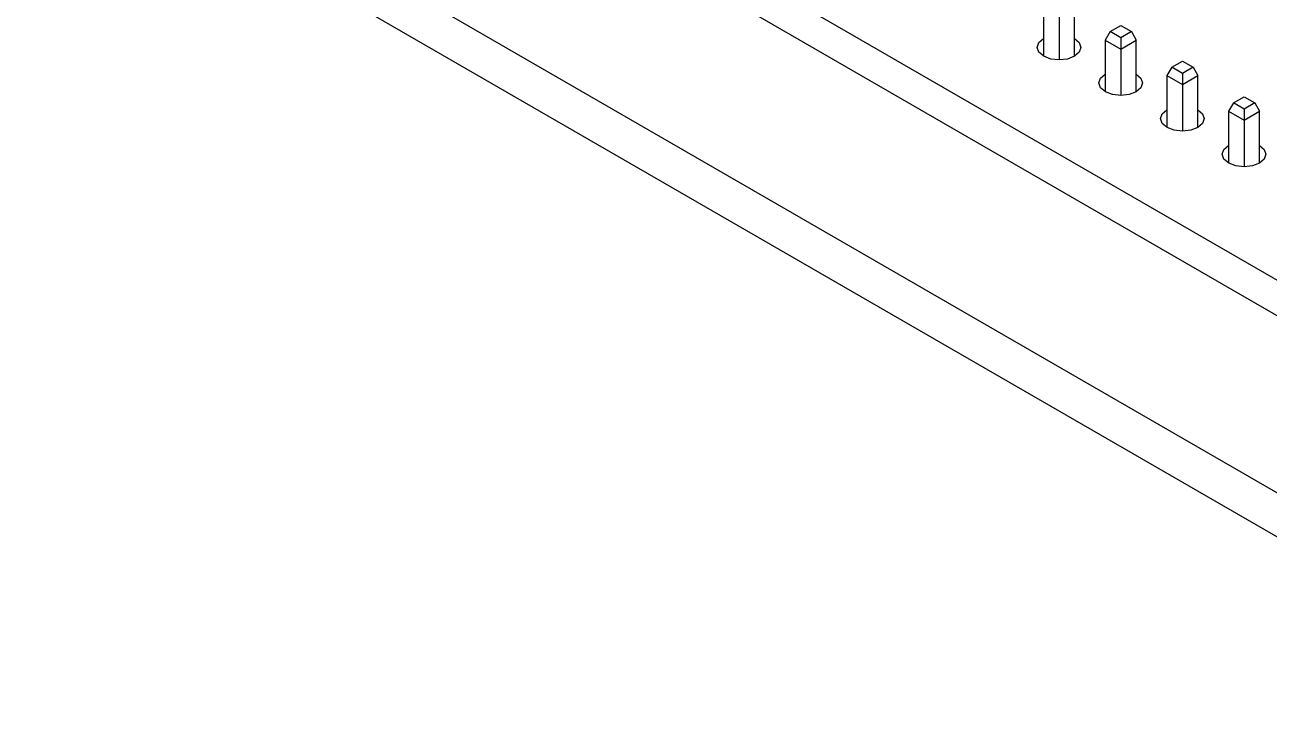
# Model space of a CAD drawing. Header units: millimetres. Extents: x -28 to 252, y 0 to 206.
# Drawn here: x 58.46 to 94.7, y 143.98 to 163.96 of the extents above; entities that cross this region are included whole.
import ezdxf

# ---------------------------------------------------------------- set-up
doc = ezdxf.new("R2010")
doc.units = ezdxf.units.MM

msp = doc.modelspace()

# ---------------------------------------------------------------- linework, layer by layer
at = {"color": 7, "linetype": 'Continuous', "lineweight": 25}
for p, q in [((66.131, 173.155), (103.848, 151.381)), ((103.848, 150.344), (66.131, 172.118)), ((58.457, 171.39), (103.712, 145.265)), ((58.457, 170.108), (103.712, 143.983)), ((88.129, 164.554), (88.129, 163.048)), ((88.581, 164.62), (88.581, 162.939)), ((89.034, 163.048), (89.034, 164.554)), ((90.066, 163.763), (90.377, 163.942)), ((90.377, 163.942), (90.689, 163.763)), ((90.066, 163.763), (89.925, 163.518)), ((89.925, 163.518), (90.377, 163.256)), ((89.925, 163.518), (89.925, 162.011)), ((90.377, 163.583), (90.066, 163.763)), ((90.689, 163.763), (90.377, 163.583)), ((90.377, 163.583), (90.377, 161.902)), ((90.377, 163.256), (90.83, 163.518)), ((90.689, 163.763), (90.83, 163.518)), ((90.83, 162.011), (90.83, 163.518)), ((91.862, 162.726), (91.721, 162.481)), ((91.862, 162.726), (92.174, 162.905)), ((92.174, 162.546), (91.862, 162.726)), ((92.174, 162.905), (92.485, 162.726)), ((92.485, 162.726), (92.174, 162.546)), ((92.485, 162.726), (92.626, 162.481)), ((91.721, 162.481), (92.174, 162.22)), ((91.721, 162.481), (91.721, 160.974)), ((92.174, 162.546), (92.174, 160.865)), ((92.174, 162.22), (92.626, 162.481)), ((92.626, 160.974), (92.626, 162.481)), ((93.658, 161.689), (93.517, 161.444)), ((93.658, 161.689), (93.97, 161.869)), ((93.97, 161.509), (93.658, 161.689)), ((93.97, 161.869), (94.281, 161.689)), ((94.281, 161.689), (93.97, 161.509)), ((94.281, 161.689), (94.422, 161.444)), ((93.517, 161.444), (93.97, 161.183)), ((93.517, 161.444), (93.517, 159.937)), ((93.97, 161.509), (93.97, 159.828)), ((93.97, 161.183), (94.422, 161.444)), ((94.422, 159.937), (94.422, 161.444))]:
    msp.add_line(p, q, dxfattribs=at)
at = {"color": 7, "linetype": 'Continuous', "lineweight": 25, "flags": 128}
for points in [[(88.132, 163.046), (87.995, 163.165), (87.946, 163.305), (87.995, 163.445), (88.129, 163.562)], [(89.034, 163.562), (89.168, 163.445), (89.216, 163.305), (89.168, 163.165), (89.03, 163.046), (88.824, 162.966), (88.581, 162.939), (88.338, 162.966), (88.132, 163.046)], [(89.928, 162.009), (89.791, 162.128), (89.742, 162.268), (89.791, 162.409), (89.925, 162.525)], [(90.83, 162.525), (90.964, 162.409), (91.012, 162.268), (90.964, 162.128), (90.827, 162.009), (90.62, 161.93), (90.377, 161.902), (90.134, 161.93), (89.928, 162.009)], [(91.725, 160.972), (91.587, 161.091), (91.539, 161.231), (91.587, 161.372), (91.721, 161.489)], [(92.626, 161.489), (92.76, 161.372), (92.809, 161.231), (92.76, 161.091), (92.623, 160.972), (92.417, 160.893), (92.174, 160.865), (91.931, 160.893), (91.725, 160.972)], [(93.521, 159.935), (93.383, 160.054), (93.335, 160.195), (93.383, 160.335), (93.517, 160.452)], [(94.422, 160.452), (94.556, 160.335), (94.605, 160.195), (94.556, 160.054), (94.419, 159.935), (94.213, 159.856), (93.97, 159.828), (93.727, 159.856), (93.521, 159.935)]]:
    msp.add_lwpolyline(points, dxfattribs=at)

doc.saveas('drawing.dxf')
